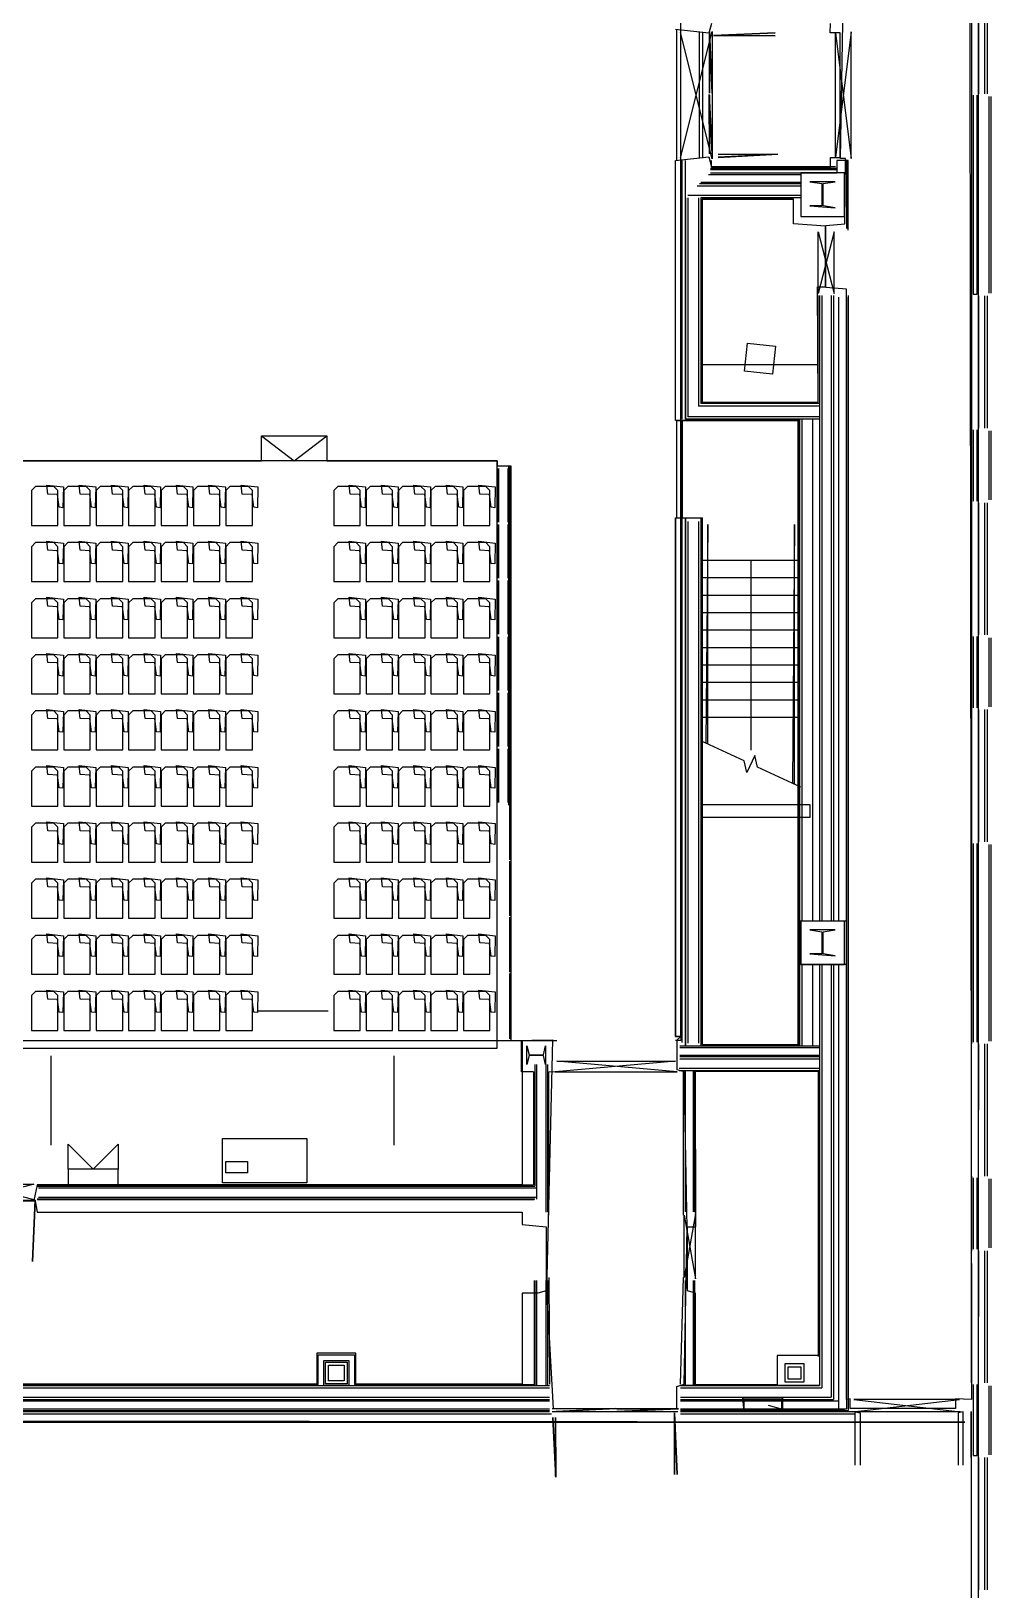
# Model space of a CAD drawing. Header units: millimetres. Extents: x -167342 to 210257, y -148500 to 0.
# Drawn here: x 152061 to 167457, y -101879 to -76875 of the extents above; entities that cross this region are included whole.
import ezdxf

# ---------------------------------------------------------------- set-up
doc = ezdxf.new("R2010")
doc.units = ezdxf.units.MM
doc.layers.add('CONTROL_SIMPLIFIED', color=7, linetype='Continuous')

msp = doc.modelspace()

# ---------------------------------------------------------------- linework, layer by layer
at = {"layer": 'CONTROL_SIMPLIFIED'}
for p, q in [((167256, -55150), (167256, -103836)), ((162486, -93005, 0), (162486, -67995, 0)), ((167358, -75757, 0), (167357, -77879, 0)), ((162412, -76850, 0), (162412, -78950, 0)), ((162785, -78910, 0), (162785, -76890, 0)), ((162837, -78910, 0), (162837, -76890, 0)), ((167256, -77924, 0), (167256, -81076, 0)), ((167427, -77924, 0), (167427, -81076, 0)), ((167457, -77924, 0), (167457, -81076, 0)), ((162396, -83120, 0), (162396, -78950, 0)), ((162507, -83100, 0), (162507, -78950, 0)), ((162557, -83100, 0), (162557, -78950, 0)), ((165140, -78951, 0), (165140, -80038, 0)), ((164407, -79177, 0), (162930, -79177, 0)), ((164407, -79177, 0), (162930, -79177, 0)), ((162957, -79070, 0), (164988, -79070, 0)), ((162957, -79095, 0), (164988, -79095, 0)), ((162957, -79145, 0), (164988, -79145, 0)), ((162957, -79150, 0), (164407, -79150, 0)), ((162957, -79150, 0), (164407, -79150, 0)), ((164407, -79512, 0), (162595, -79512, 0)), ((164407, -79512, 0), (162595, -79512, 0)), ((164407, -79362, 0), (162745, -79362, 0)), ((164407, -79362, 0), (162745, -79362, 0)), ((164407, -79324, 0), (162783, -79324, 0)), ((164407, -79324, 0), (162783, -79324, 0)), ((164407, -79302, 0), (162805, -79302, 0)), ((164407, -79302, 0), (162805, -79302, 0)), ((162557, -79550, 0), (162557, -83100, 0)), ((162557, -79550, 0), (162557, -83100, 0)), ((162597, -79550, 0), (162597, -83060, 0)), ((162597, -79550, 0), (162597, -83060, 0)), ((162767, -79550, 0), (162767, -82890, 0)), ((162767, -79550, 0), (162767, -82890, 0)), ((162807, -79550, 0), (162807, -82850, 0)), ((164407, -79550, 0), (162807, -79550, 0)), ((162807, -79550, 0), (162807, -82850, 0)), ((164407, -79550, 0), (162807, -79550, 0)), ((162827, -79570, 0), (164292, -79570, 0)), ((164707, -81115, 0), (164707, -91150, 0)), ((164707, -81115, 0), (164707, -91150, 0)), ((164707, -81115, 0), (164707, -91150, 0)), ((164707, -81115, 0), (164707, -91150, 0)), ((164745, -81115, 0), (164745, -91150, 0)), ((164745, -81115, 0), (164745, -91150, 0)), ((164895, -81115, 0), (164895, -91150, 0)), ((164895, -81115, 0), (164895, -91150, 0)), ((164933, -81115, 0), (164933, -91150, 0)), ((164933, -81133, 0), (164933, -91150, 0)), ((165015, -81142, 0), (165015, -91150, 0)), ((165015, -81142, 0), (165015, -91150, 0)), ((165140, -81142, 0), (165140, -98973, 0)), ((165167, -81115, 0), (165167, -99000, 0)), ((167358, -81121, 0), (167357, -83243, 0)), ((164707, -82890, 0), (162767, -82890, 0)), ((164707, -82890, 0), (162767, -82890, 0)), ((164707, -82850, 0), (162807, -82850, 0)), ((164707, -82850, 0), (162807, -82850, 0)), ((164707, -82850, 0), (162807, -82850, 0)), ((164707, -82850, 0), (162807, -82850, 0)), ((162412, -83120, 0), (162412, -84680, 0)), ((162412, -83121, 0), (164366, -83121, 0)), ((164707, -83100, 0), (162557, -83100, 0)), ((164707, -83100, 0), (162557, -83100, 0)), ((164707, -83100, 0), (162557, -83100, 0)), ((164707, -83100, 0), (162557, -83100, 0)), ((164707, -83060, 0), (162597, -83060, 0)), ((164707, -83060, 0), (162597, -83060, 0)), ((164366, -93129, 0), (164366, -83121, 0)), ((164387, -83100, 0), (164387, -93150, 0)), ((164426, -83100, 0), (164426, -91150, 0)), ((164426, -83100, 0), (164426, -91150, 0)), ((164596, -83100, 0), (164596, -91150, 0)), ((164596, -83100, 0), (164596, -91150, 0)), ((167256, -83288, 0), (167256, -84394, 0)), ((167427, -83288, 0), (167427, -84394, 0)), ((167457, -83288, 0), (167457, -84394, 0)), ((159537, -83890, 0), (159537, -84750, 0)), ((159561, -84750, 0), (159561, -83890, 0)), ((159561, -83890, 0), (159561, -84750, 0)), ((159711, -84750, 0), (159711, -83890, 0)), ((159725, -84794, 0), (159725, -83846, 0)), ((159733, -83846, 0), (159733, -84794, 0)), ((159757, -83846, 0), (159757, -84794, 0)), ((167358, -84439, 0), (167357, -86561, 0)), ((159725, -85694, 0), (159725, -84746, 0)), ((159733, -84746, 0), (159733, -85694, 0)), ((159757, -84746, 0), (159757, -85694, 0)), ((162507, -93100, 0), (162507, -84700, 0)), ((162557, -84700, 0), (162557, -93150, 0)), ((162557, -84700, 0), (162557, -93150)), ((162557, -84700, 0), (162557, -93150, 0)), ((162557, -84700, 0), (162557, -93150)), ((162557, -93150, 0), (162557, -84700, 0)), ((162597, -84740, 0), (162597, -93110)), ((162597, -84740, 0), (162597, -93110)), ((162767, -84740, 0), (162767, -93110)), ((162767, -84740, 0), (162767, -93110)), ((162807, -84700, 0), (162807, -93150, 0)), ((162807, -84700, 0), (162807, -93150)), ((162807, -84700, 0), (162807, -93150, 0)), ((162807, -84700, 0), (162807, -93150)), ((162828, -93129, 0), (162828, -84679, 0)), ((159537, -84790, 0), (159537, -85650, 0)), ((159561, -85650, 0), (159561, -84790, 0)), ((159561, -84790, 0), (159561, -85650, 0)), ((159711, -85650, 0), (159711, -84790, 0)), ((162827, -85360, 0), (164366, -85360, 0)), ((162827, -85360, 0), (164366, -85360, 0)), ((159537, -85690, 0), (159537, -86550, 0)), ((159561, -86550, 0), (159561, -85690, 0)), ((159561, -85690, 0), (159561, -86550, 0)), ((159711, -86550, 0), (159711, -85690, 0)), ((159725, -86594, 0), (159725, -85646, 0)), ((159733, -85646, 0), (159733, -86594, 0)), ((159757, -85646, 0), (159757, -86594, 0)), ((162827, -85640, 0), (164366, -85640, 0)), ((162827, -85640, 0), (164366, -85640, 0)), ((162827, -85920, 0), (164366, -85920, 0)), ((162827, -85920, 0), (164366, -85920, 0)), ((162827, -86200, 0), (164366, -86200, 0)), ((162827, -86200, 0), (164366, -86200, 0)), ((162827, -86480, 0), (164366, -86480, 0)), ((162827, -86480, 0), (164366, -86480, 0)), ((159537, -86590, 0), (159537, -87450, 0)), ((159561, -87450, 0), (159561, -86590, 0)), ((159561, -86590, 0), (159561, -87450, 0)), ((159711, -87450, 0), (159711, -86590, 0)), ((159725, -87494, 0), (159725, -86546, 0)), ((159733, -86546, 0), (159733, -87494, 0)), ((159757, -86546, 0), (159757, -87494, 0)), ((162827, -86760, 0), (164366, -86760, 0)), ((162827, -86760, 0), (164366, -86760, 0)), ((167256, -86606, 0), (167256, -87712, 0)), ((167427, -86606, 0), (167427, -87712, 0)), ((167457, -86606, 0), (167457, -87712, 0)), ((162827, -87040, 0), (164366, -87040, 0)), ((162827, -87040, 0), (164366, -87040, 0)), ((159537, -87490, 0), (159537, -88350, 0)), ((159561, -88350, 0), (159561, -87490, 0)), ((159561, -87490, 0), (159561, -88350, 0)), ((159711, -88350, 0), (159711, -87490, 0)), ((159725, -88394, 0), (159725, -87446, 0)), ((159733, -87446, 0), (159733, -88394, 0)), ((159757, -87446, 0), (159757, -88394, 0)), ((162827, -87320, 0), (164366, -87320, 0)), ((162827, -87320, 0), (164366, -87320, 0)), ((162827, -87600, 0), (164366, -87600, 0)), ((162827, -87600, 0), (164366, -87600, 0)), ((167148, -87757, 0), (167148, -89879, 0)), ((167358, -87757, 0), (167357, -89879, 0)), ((162827, -87880, 0), (164366, -87880, 0)), ((162827, -87880, 0), (164366, -87880, 0)), ((159537, -88390, 0), (159537, -89250, 0)), ((159561, -89250, 0), (159561, -88390, 0)), ((159561, -88390, 0), (159561, -89250, 0)), ((159711, -89250, 0), (159711, -88390, 0)), ((159725, -89294, 0), (159725, -88346, 0)), ((159733, -88346, 0), (159733, -89294, 0)), ((159757, -88346, 0), (159757, -89294, 0)), ((159733, -89290, 0), (159733, -90168, 0)), ((167256, -89924, 0), (167256, -93076, 0)), ((167427, -89924, 0), (167427, -93076, 0)), ((167457, -89924, 0), (167457, -93076, 0)), ((159733, -90190, 0), (159733, -91068, 0)), ((159733, -91090, 0), (159733, -91968, 0)), ((165140, -91150, 0), (164387, -91150, 0)), ((159733, -91990, 0), (159733, -93038, 0)), ((165140, -91850, 0), (164387, -91850, 0)), ((164426, -91850, 0), (164426, -93150, 0)), ((164426, -91850, 0), (164426, -93150, 0)), ((164596, -91850, 0), (164596, -93150, 0)), ((164596, -91850, 0), (164596, -93150, 0)), ((164707, -91850, 0), (164707, -98600, 0)), ((164707, -91850, 0), (164707, -98600, 0)), ((164707, -91850, 0), (164707, -98600, 0)), ((164707, -91850, 0), (164707, -98600, 0)), ((164707, -91850, 0), (164707, -98600, 0)), ((164707, -91850, 0), (164707, -98600, 0)), ((164745, -91850, 0), (164745, -98638, 0)), ((164745, -91850, 0), (164745, -98638, 0)), ((164895, -91850, 0), (164895, -98788, 0)), ((164895, -91850, 0), (164895, -98788, 0)), ((164933, -91850, 0), (164933, -98826, 0)), ((164933, -91850, 0), (164933, -98826, 0)), ((165015, -91850, 0), (165015, -98848, 0)), ((165015, -91850, 0), (165015, -98973, 0)), ((165167, -91850, 0), (165167, -99000, 0)), ((165167, -91850, 0), (165167, -99000, 0)), ((165167, -91850, 0), (165167, -99000, 0)), ((155697, -92591, 0), (156827, -92591, 0)), ((146188, -93065, 0), (159926, -93065, 0)), ((146307, -93065, 0), (159807, -93065, 0)), ((162467, -93150, 0), (164707, -93150, 0)), ((162467, -93150, 0), (164707, -93150, 0)), ((162467, -93177, 0), (164707, -93177, 0)), ((162467, -93177, 0), (164707, -93177, 0)), ((162828, -93129, 0), (164366, -93129, 0)), ((167147, -95243, 0), (167147, -93121, 0)), ((167357, -93121, 0), (167356, -95243, 0)), ((160141, -93450, 0), (160141, -95401, 0)), ((160168, -93450, 0), (160168, -95612, 0)), ((160168, -93450, 0), (160168, -95612, 0)), ((160318, -93450, 0), (160318, -95818, 0)), ((160318, -93450, 0), (160318, -95818, 0)), ((160345, -93450, 0), (160345, -95818, 0)), ((162456, -93512, 0), (164707, -93512, 0)), ((162467, -93302, 0), (164707, -93302, 0)), ((162467, -93302, 0), (164707, -93302, 0)), ((162467, -93324, 0), (164707, -93324, 0)), ((162467, -93362, 0), (164707, -93362, 0)), ((162709, -93362, 0), (164707, -93362, 0)), ((160120, -93571, 0), (160120, -95380, 0)), ((162456, -93550, 0), (164707, -93550, 0)), ((162560, -95813, 0), (162560, -93550, 0)), ((162685, -95813, 0), (162685, -93550, 0)), ((162710, -95818, 0), (162710, -93562, 0)), ((164695, -93562, 0), (162710, -93562, 0)), ((164695, -98135, 0), (164695, -93562, 0)), ((152157, -95380, 0), (160120, -95380, 0)), ((152157, -95401, 0), (160141, -95401, 0)), ((152178, -95428, 0), (160169, -95428, 0)), ((152178, -95428, 0), (160169, -95428, 0)), ((167256, -95288, 0), (167256, -96394, 0)), ((167427, -95288, 0), (167427, -96394, 0)), ((167457, -95288, 0), (167457, -96394, 0)), ((152157, -95605, 0), (160141, -95605, 0)), ((152157, -95618, 0), (160130, -95618, 0)), ((152178, -95578, 0), (160169, -95578, 0)), ((167147, -98561, 0), (167147, -96439, 0)), ((167357, -96439, 0), (167356, -98561, 0)), ((160129, -96918, 0), (160129, -98587, 0)), ((160141, -96918, 0), (160141, -98600, 0)), ((160168, -96918, 0), (160168, -98600, 0)), ((160168, -96918, 0), (160168, -98600, 0)), ((160318, -96918, 0), (160318, -98600, 0)), ((160318, -96918, 0), (160318, -98600, 0)), ((160345, -96918, 0), (160345, -98600, 0)), ((162560, -98600, 0), (162560, -96918, 0)), ((162685, -98600, 0), (162685, -96918, 0)), ((162710, -98587, 0), (162710, -96918, 0)), ((145737, -98600, 0), (160377, -98600, 0)), ((145737, -98638, 0), (160377, -98638, 0)), ((145737, -98638, 0), (160377, -98638, 0)), ((149447, -98587, 0), (156667, -98587, 0)), ((157247, -98587, 0), (160129, -98587, 0)), ((164707, -98600, 0), (162477, -98600, 0)), ((162477, -98600, 0), (164707, -98600, 0)), ((164707, -98600, 0), (162477, -98600, 0)), ((162477, -98600, 0), (164707, -98600, 0)), ((162477, -98638, 0), (164745, -98638, 0)), ((162710, -98587, 0), (164042, -98587, 0)), ((167256, -98606, 0), (167256, -99712, 0)), ((167427, -98606, 0), (167427, -99712, 0)), ((167457, -98606, 0), (167457, -99712, 0)), ((145737, -98788, 0), (160377, -98788, 0)), ((145737, -98788, 0), (160377, -98788, 0)), ((145737, -98826, 0), (160377, -98826, 0)), ((145737, -98826, 0), (160377, -98826, 0)), ((145737, -98848, 0), (160377, -98848, 0)), ((145737, -98848, 0), (160377, -98848, 0)), ((145737, -98973, 0), (160377, -98973, 0)), ((145737, -98973, 0), (160377, -98973, 0)), ((145737, -99000, 0), (160377, -99000, 0)), ((145737, -99000, 0), (160377, -99000, 0)), ((160417, -98968, 0), (162437, -98968, 0)), ((162477, -98788, 0), (164895, -98788, 0)), ((162477, -98788, 0), (164895, -98788, 0)), ((162477, -98826, 0), (164933, -98826, 0)), ((162477, -98826, 0), (164933, -98826, 0)), ((162477, -98848, 0), (164955, -98848, 0)), ((162477, -98848, 0), (165015, -98848, 0)), ((162477, -98973, 0), (165080, -98973, 0)), ((162477, -98973, 0), (165140, -98973, 0)), ((165107, -99000, 0), (162477, -99000, 0)), ((162477, -99000, 0), (165107, -99000, 0)), ((165107, -99000, 0), (162477, -99000, 0)), ((162477, -99000, 0), (165167, -99000, 0)), ((160407, -99061, 0), (145737, -99061, 0)), ((160417, -99020, 0), (162437, -99020, 0)), ((165277, -99061, 0), (162477, -99061, 0)), ((167142, -99757, 0), (167142, -99021, 0)), ((167147, -103776), (167147, -99020)), ((167358, -99757), (167357, -101879))]:
    msp.add_line(p, q, dxfattribs=at)
for points in [[(167097, -59483), (167147, -98825), (166890, -98815), (166890, -98968), (165202, -98968), (165202, -98815), (165140, -98825), (165140, -81015), (164812, -80985), (164812, -79995), (165117, -79965), (165127, -78915), (165047, -78915), (165117, -74875), (164812, -74845), (164812, -73855), (165117, -73825), (165117, -72100), (164812, -72070), (164812, -71080), (165117, -71050), (165120, -59580), (165157, -59483)], [(167042, -99188), (140756, -99161), (140729, -63855), (140729, -99188)], [(164407, -79150), (164407, -79850), (165107, -79850), (165107, -79150)], [(165107, -79150), (164407, -79150), (164407, -79850), (165107, -79850)], [(165107, -79150), (164407, -79150), (164407, -79850), (165107, -79850)], [(164407, -79150), (164407, -79850), (165107, -79850), (165107, -79150)], [(164555, -79679), (164960, -79707), (164766, -79679), (164766, -79321), (164960, -79293), (164555, -79293), (164748, -79321), (164748, -79679)], [(164555, -79679), (164960, -79707), (164766, -79679), (164766, -79321), (164960, -79293), (164555, -79293), (164748, -79321), (164748, -79679)], [(164807, -80005), (164292, -79965), (164292, -79570), (162827, -79570), (162827, -82830), (164687, -82830), (164677, -80975), (164807, -80975)], [(163953, -82379), (163503, -82329), (163553, -81879), (164003, -81929)], [(162828, -82229), (162828, -82829), (164686, -82829), (164686, -82229)], [(164377, -93130), (164377, -83120), (162507, -83120), (162507, -84680), (162827, -84680), (162827, -93130)], [(146577, -83765), (146577, -93190), (159537, -93190), (159537, -83765)], [(152490, -84805), (152490, -84245), (152425, -84180), (152130, -84180), (152065, -84245), (152065, -84805)], [(153010, -84805), (153010, -84245), (152945, -84180), (152650, -84180), (152585, -84245), (152585, -84805)], [(153530, -84805), (153530, -84245), (153465, -84180), (153170, -84180), (153105, -84245), (153105, -84805)], [(154050, -84805), (154050, -84245), (153985, -84180), (153690, -84180), (153625, -84245), (153625, -84805)], [(154570, -84805), (154570, -84245), (154505, -84180), (154210, -84180), (154145, -84245), (154145, -84805)], [(155090, -84805), (155090, -84245), (155025, -84180), (154730, -84180), (154665, -84245), (154665, -84805)], [(155610, -84805), (155610, -84245), (155545, -84180), (155250, -84180), (155185, -84245), (155185, -84805)], [(157340, -84805), (157340, -84245), (157275, -84180), (156980, -84180), (156915, -84245), (156915, -84805)], [(157860, -84805), (157860, -84245), (157795, -84180), (157500, -84180), (157435, -84245), (157435, -84805)], [(158380, -84805), (158380, -84245), (158315, -84180), (158020, -84180), (157955, -84245), (157955, -84805)], [(158900, -84805), (158900, -84245), (158835, -84180), (158540, -84180), (158475, -84245), (158475, -84805)], [(159420, -84805), (159420, -84245), (159355, -84180), (159060, -84180), (158995, -84245), (158995, -84805)], [(152490, -85705), (152490, -85145), (152425, -85080), (152130, -85080), (152065, -85145), (152065, -85705)], [(153010, -85705), (153010, -85145), (152945, -85080), (152650, -85080), (152585, -85145), (152585, -85705)], [(153530, -85705), (153530, -85145), (153465, -85080), (153170, -85080), (153105, -85145), (153105, -85705)], [(154050, -85705), (154050, -85145), (153985, -85080), (153690, -85080), (153625, -85145), (153625, -85705)], [(154570, -85705), (154570, -85145), (154505, -85080), (154210, -85080), (154145, -85145), (154145, -85705)], [(155090, -85705), (155090, -85145), (155025, -85080), (154730, -85080), (154665, -85145), (154665, -85705)], [(155610, -85705), (155610, -85145), (155545, -85080), (155250, -85080), (155185, -85145), (155185, -85705)], [(157340, -85705), (157340, -85145), (157275, -85080), (156980, -85080), (156915, -85145), (156915, -85705)], [(157860, -85705), (157860, -85145), (157795, -85080), (157500, -85080), (157435, -85145), (157435, -85705)], [(158380, -85705), (158380, -85145), (158315, -85080), (158020, -85080), (157955, -85145), (157955, -85705)], [(158900, -85705), (158900, -85145), (158835, -85080), (158540, -85080), (158475, -85145), (158475, -85705)], [(159420, -85705), (159420, -85145), (159355, -85080), (159060, -85080), (158995, -85145), (158995, -85705)], [(152490, -86605), (152490, -86045), (152425, -85980), (152130, -85980), (152065, -86045), (152065, -86605)], [(153010, -86605), (153010, -86045), (152945, -85980), (152650, -85980), (152585, -86045), (152585, -86605)], [(153530, -86605), (153530, -86045), (153465, -85980), (153170, -85980), (153105, -86045), (153105, -86605)], [(154050, -86605), (154050, -86045), (153985, -85980), (153690, -85980), (153625, -86045), (153625, -86605)], [(154570, -86605), (154570, -86045), (154505, -85980), (154210, -85980), (154145, -86045), (154145, -86605)], [(155090, -86605), (155090, -86045), (155025, -85980), (154730, -85980), (154665, -86045), (154665, -86605)], [(155610, -86605), (155610, -86045), (155545, -85980), (155250, -85980), (155185, -86045), (155185, -86605)], [(157340, -86605), (157340, -86045), (157275, -85980), (156980, -85980), (156915, -86045), (156915, -86605)], [(157860, -86605), (157860, -86045), (157795, -85980), (157500, -85980), (157435, -86045), (157435, -86605)], [(158380, -86605), (158380, -86045), (158315, -85980), (158020, -85980), (157955, -86045), (157955, -86605)], [(158900, -86605), (158900, -86045), (158835, -85980), (158540, -85980), (158475, -86045), (158475, -86605)], [(159420, -86605), (159420, -86045), (159355, -85980), (159060, -85980), (158995, -86045), (158995, -86605)], [(152490, -87505), (152490, -86945), (152425, -86880), (152130, -86880), (152065, -86945), (152065, -87505)], [(153010, -87505), (153010, -86945), (152945, -86880), (152650, -86880), (152585, -86945), (152585, -87505)], [(153530, -87505), (153530, -86945), (153465, -86880), (153170, -86880), (153105, -86945), (153105, -87505)], [(154050, -87505), (154050, -86945), (153985, -86880), (153690, -86880), (153625, -86945), (153625, -87505)], [(154570, -87505), (154570, -86945), (154505, -86880), (154210, -86880), (154145, -86945), (154145, -87505)], [(155090, -87505), (155090, -86945), (155025, -86880), (154730, -86880), (154665, -86945), (154665, -87505)], [(155610, -87505), (155610, -86945), (155545, -86880), (155250, -86880), (155185, -86945), (155185, -87505)], [(157340, -87505), (157340, -86945), (157275, -86880), (156980, -86880), (156915, -86945), (156915, -87505)], [(157860, -87505), (157860, -86945), (157795, -86880), (157500, -86880), (157435, -86945), (157435, -87505)], [(158380, -87505), (158380, -86945), (158315, -86880), (158020, -86880), (157955, -86945), (157955, -87505)], [(158900, -87505), (158900, -86945), (158835, -86880), (158540, -86880), (158475, -86945), (158475, -87505)], [(159420, -87505), (159420, -86945), (159355, -86880), (159060, -86880), (158995, -86945), (158995, -87505)], [(152490, -88405), (152490, -87845), (152425, -87780), (152130, -87780), (152065, -87845), (152065, -88405)], [(153010, -88405), (153010, -87845), (152945, -87780), (152650, -87780), (152585, -87845), (152585, -88405)], [(153530, -88405), (153530, -87845), (153465, -87780), (153170, -87780), (153105, -87845), (153105, -88405)], [(154050, -88405), (154050, -87845), (153985, -87780), (153690, -87780), (153625, -87845), (153625, -88405)], [(154570, -88405), (154570, -87845), (154505, -87780), (154210, -87780), (154145, -87845), (154145, -88405)], [(155090, -88405), (155090, -87845), (155025, -87780), (154730, -87780), (154665, -87845), (154665, -88405)], [(155610, -88405), (155610, -87845), (155545, -87780), (155250, -87780), (155185, -87845), (155185, -88405)], [(157340, -88405), (157340, -87845), (157275, -87780), (156980, -87780), (156915, -87845), (156915, -88405)], [(157860, -88405), (157860, -87845), (157795, -87780), (157500, -87780), (157435, -87845), (157435, -88405)], [(158380, -88405), (158380, -87845), (158315, -87780), (158020, -87780), (157955, -87845), (157955, -88405)], [(158900, -88405), (158900, -87845), (158835, -87780), (158540, -87780), (158475, -87845), (158475, -88405)], [(159420, -88405), (159420, -87845), (159355, -87780), (159060, -87780), (158995, -87845), (158995, -88405)], [(152490, -89305), (152490, -88745), (152425, -88680), (152130, -88680), (152065, -88745), (152065, -89305)], [(153010, -89305), (153010, -88745), (152945, -88680), (152650, -88680), (152585, -88745), (152585, -89305)], [(153530, -89305), (153530, -88745), (153465, -88680), (153170, -88680), (153105, -88745), (153105, -89305)], [(154050, -89305), (154050, -88745), (153985, -88680), (153690, -88680), (153625, -88745), (153625, -89305)], [(154570, -89305), (154570, -88745), (154505, -88680), (154210, -88680), (154145, -88745), (154145, -89305)], [(155090, -89305), (155090, -88745), (155025, -88680), (154730, -88680), (154665, -88745), (154665, -89305)], [(155610, -89305), (155610, -88745), (155545, -88680), (155250, -88680), (155185, -88745), (155185, -89305)], [(157340, -89305), (157340, -88745), (157275, -88680), (156980, -88680), (156915, -88745), (156915, -89305)], [(157860, -89305), (157860, -88745), (157795, -88680), (157500, -88680), (157435, -88745), (157435, -89305)], [(158380, -89305), (158380, -88745), (158315, -88680), (158020, -88680), (157955, -88745), (157955, -89305)], [(158900, -89305), (158900, -88745), (158835, -88680), (158540, -88680), (158475, -88745), (158475, -89305)], [(159420, -89305), (159420, -88745), (159355, -88680), (159060, -88680), (158995, -88745), (158995, -89305)], [(164557, -89485), (164557, -89285), (162807, -89285), (162807, -89485)], [(152490, -90205), (152490, -89645), (152425, -89580), (152130, -89580), (152065, -89645), (152065, -90205)], [(153010, -90205), (153010, -89645), (152945, -89580), (152650, -89580), (152585, -89645), (152585, -90205)], [(153530, -90205), (153530, -89645), (153465, -89580), (153170, -89580), (153105, -89645), (153105, -90205)], [(154050, -90205), (154050, -89645), (153985, -89580), (153690, -89580), (153625, -89645), (153625, -90205)], [(154570, -90205), (154570, -89645), (154505, -89580), (154210, -89580), (154145, -89645), (154145, -90205)], [(155090, -90205), (155090, -89645), (155025, -89580), (154730, -89580), (154665, -89645), (154665, -90205)], [(155610, -90205), (155610, -89645), (155545, -89580), (155250, -89580), (155185, -89645), (155185, -90205)], [(157340, -90205), (157340, -89645), (157275, -89580), (156980, -89580), (156915, -89645), (156915, -90205)], [(157860, -90205), (157860, -89645), (157795, -89580), (157500, -89580), (157435, -89645), (157435, -90205)], [(158380, -90205), (158380, -89645), (158315, -89580), (158020, -89580), (157955, -89645), (157955, -90205)], [(158900, -90205), (158900, -89645), (158835, -89580), (158540, -89580), (158475, -89645), (158475, -90205)], [(159420, -90205), (159420, -89645), (159355, -89580), (159060, -89580), (158995, -89645), (158995, -90205)], [(152490, -91105), (152490, -90545), (152425, -90480), (152130, -90480), (152065, -90545), (152065, -91105)], [(153010, -91105), (153010, -90545), (152945, -90480), (152650, -90480), (152585, -90545), (152585, -91105)], [(153530, -91105), (153530, -90545), (153465, -90480), (153170, -90480), (153105, -90545), (153105, -91105)], [(154050, -91105), (154050, -90545), (153985, -90480), (153690, -90480), (153625, -90545), (153625, -91105)], [(154570, -91105), (154570, -90545), (154505, -90480), (154210, -90480), (154145, -90545), (154145, -91105)], [(155090, -91105), (155090, -90545), (155025, -90480), (154730, -90480), (154665, -90545), (154665, -91105)], [(155610, -91105), (155610, -90545), (155545, -90480), (155250, -90480), (155185, -90545), (155185, -91105)], [(157340, -91105), (157340, -90545), (157275, -90480), (156980, -90480), (156915, -90545), (156915, -91105)], [(157860, -91105), (157860, -90545), (157795, -90480), (157500, -90480), (157435, -90545), (157435, -91105)], [(158380, -91105), (158380, -90545), (158315, -90480), (158020, -90480), (157955, -90545), (157955, -91105)], [(158900, -91105), (158900, -90545), (158835, -90480), (158540, -90480), (158475, -90545), (158475, -91105)], [(159420, -91105), (159420, -90545), (159355, -90480), (159060, -90480), (158995, -90545), (158995, -91105)], [(164407, -91150), (164407, -91850), (165107, -91850), (165107, -91150)], [(165107, -91150), (164407, -91150), (164407, -91850), (165107, -91850)], [(165107, -91150), (164407, -91150), (164407, -91850), (165107, -91850)], [(164407, -91150), (164407, -91850), (165107, -91850), (165107, -91150)], [(152490, -92005), (152490, -91445), (152425, -91380), (152130, -91380), (152065, -91445), (152065, -92005)], [(153010, -92005), (153010, -91445), (152945, -91380), (152650, -91380), (152585, -91445), (152585, -92005)], [(153530, -92005), (153530, -91445), (153465, -91380), (153170, -91380), (153105, -91445), (153105, -92005)], [(154050, -92005), (154050, -91445), (153985, -91380), (153690, -91380), (153625, -91445), (153625, -92005)], [(154570, -92005), (154570, -91445), (154505, -91380), (154210, -91380), (154145, -91445), (154145, -92005)], [(155090, -92005), (155090, -91445), (155025, -91380), (154730, -91380), (154665, -91445), (154665, -92005)], [(155610, -92005), (155610, -91445), (155545, -91380), (155250, -91380), (155185, -91445), (155185, -92005)], [(157340, -92005), (157340, -91445), (157275, -91380), (156980, -91380), (156915, -91445), (156915, -92005)], [(157860, -92005), (157860, -91445), (157795, -91380), (157500, -91380), (157435, -91445), (157435, -92005)], [(158380, -92005), (158380, -91445), (158315, -91380), (158020, -91380), (157955, -91445), (157955, -92005)], [(158900, -92005), (158900, -91445), (158835, -91380), (158540, -91380), (158475, -91445), (158475, -92005)], [(159420, -92005), (159420, -91445), (159355, -91380), (159060, -91380), (158995, -91445), (158995, -92005)], [(164555, -91679), (164960, -91707), (164766, -91679), (164766, -91321), (164960, -91293), (164555, -91293), (164748, -91321), (164748, -91679)], [(164555, -91679), (164960, -91707), (164766, -91679), (164766, -91321), (164960, -91293), (164555, -91293), (164748, -91321), (164748, -91679)], [(152490, -92905), (152490, -92345), (152425, -92280), (152130, -92280), (152065, -92345), (152065, -92905)], [(153010, -92905), (153010, -92345), (152945, -92280), (152650, -92280), (152585, -92345), (152585, -92905)], [(153530, -92905), (153530, -92345), (153465, -92280), (153170, -92280), (153105, -92345), (153105, -92905)], [(154050, -92905), (154050, -92345), (153985, -92280), (153690, -92280), (153625, -92345), (153625, -92905)], [(154570, -92905), (154570, -92345), (154505, -92280), (154210, -92280), (154145, -92345), (154145, -92905)], [(155090, -92905), (155090, -92345), (155025, -92280), (154730, -92280), (154665, -92345), (154665, -92905)], [(155610, -92905), (155610, -92345), (155545, -92280), (155250, -92280), (155185, -92345), (155185, -92905)], [(157340, -92905), (157340, -92345), (157275, -92280), (156980, -92280), (156915, -92345), (156915, -92905)], [(157860, -92905), (157860, -92345), (157795, -92280), (157500, -92280), (157435, -92345), (157435, -92905)], [(158380, -92905), (158380, -92345), (158315, -92280), (158020, -92280), (157955, -92345), (157955, -92905)], [(158900, -92905), (158900, -92345), (158835, -92280), (158540, -92280), (158475, -92345), (158475, -92905)], [(159420, -92905), (159420, -92345), (159355, -92280), (159060, -92280), (158995, -92345), (158995, -92905)], [(146177, -93065), (146577, -93065), (146577, -93190), (159537, -93190), (159537, -93065), (159937, -93065), (159937, -95380), (152157, -95380), (152101, -95635), (151163, -95635), (151107, -95380), (146177, -95380)], [(162717, -97120), (162592, -97085), (162592, -96055), (162727, -96055), (162717, -93560), (164697, -93560), (164697, -98120), (164027, -98120), (164027, -98590), (162717, -98590)], [(155132, -95350), (155132, -94640), (156482, -94640), (156482, -95350)], [(155182, -95192), (155182, -95006), (155532, -95006), (155532, -95192)], [(152657, -95130), (152657, -95380), (153457, -95380), (153457, -95130)], [(157157, -98200), (157157, -98600), (156757, -98600), (156757, -98200)], [(157157, -98200), (157157, -98600), (156757, -98600), (156757, -98200)], [(156782, -98225), (157132, -98225), (157132, -98575), (156782, -98575)], [(156782, -98225), (157132, -98225), (157132, -98575), (156782, -98575)], [(164157, -98250), (164457, -98250), (164457, -98550), (164157, -98550)], [(164157, -98250), (164457, -98250), (164457, -98550), (164157, -98550)], [(156832, -98275), (157082, -98275), (157082, -98525), (156832, -98525)], [(156832, -98275), (157082, -98275), (157082, -98525), (156832, -98525)], [(164207, -98300), (164407, -98300), (164407, -98500), (164207, -98500)], [(164207, -98300), (164407, -98300), (164407, -98500), (164207, -98500)], [(163498, -99018), (163498, -98838), (164098, -98838), (164098, -99018)]]:
    msp.add_lwpolyline(points, close=True, dxfattribs=at)
for points in [[(167147, -59478), (167147, -87757)], [(167258, -75757), (167257, -77879)], [(167398, -75757), (167397, -77879)], [(150357, -83765), (155757, -83765), (155757, -83365), (156807, -83365), (156807, -83765), (159537, -83765), (159537, -83846), (159757, -83846), (159757, -93065), (160427, -93055), (160327, -97070), (160434, -98968), (162420, -98968), (162420, -98615), (162537, -98580), (162587, -96070), (162537, -93570), (162427, -93535), (162427, -93055), (162486, -93000), (162396, -93000), (162396, -84680), (162502, -84680), (162502, -83120), (162396, -83120), (162396, -78950), (162935, -78893), (162977, -79050), (164887, -79050), (164887, -78900), (165042, -78900), (165042, -76900), (164877, -76900), (164887, -76750)], [(162977, -76750), (162935, -76907), (162396, -76850)], [(162476, -76896), (162476, -78906), (162988, -76881), (162988, -78921), (162476, -76896)], [(162941, -77872), (162944, -76885), (162942, -77872)], [(162985, -77872), (162944, -76884), (162986, -77872)], [(163997, -76904), (163009, -76946), (163997, -76903)], [(163997, -76948), (163010, -76946), (163997, -76948)], [(164967, -78900), (164967, -76900), (165217, -78915), (165217, -76885), (164967, -78900)], [(162986, -78844), (162937, -77889), (162985, -78844)], [(162941, -78844), (162938, -77901)], [(162942, -77903), (162942, -78844)], [(167172, -77904), (167172, -81096), (167237, -81096), (167237, -77904)], [(164967, -79049), (162978, -79049), (162978, -78950)], [(163083, -78899), (164038, -78849), (163083, -78898)], [(163083, -78854), (164025, -78850)], [(164023, -78854), (163083, -78854)], [(165167, -80065), (165167, -78951), (164988, -78951), (164988, -79150)], [(162828, -79570), (162828, -82829), (164686, -82829), (164686, -81115)], [(164686, -81085), (164686, -80095), (164943, -81085), (164943, -80095), (164686, -81085)], [(167258, -81121), (167257, -83243)], [(167398, -81121), (167397, -83243)], [(155757, -83365), (156282, -83765), (156807, -83365)], [(167172, -83268), (167172, -84414)], [(167237, -84414), (167237, -83268)], [(152484, -84309), (152328, -84301), (152312, -84157), (152577, -84187), (152570, -84520), (152511, -84513), (152484, -84309)], [(153004, -84309), (152848, -84301), (152832, -84157), (153097, -84187), (153090, -84520), (153031, -84513), (153004, -84309)], [(153524, -84309), (153368, -84301), (153352, -84157), (153617, -84187), (153610, -84520), (153551, -84513), (153524, -84309)], [(154044, -84309), (153888, -84301), (153872, -84157), (154137, -84187), (154130, -84520), (154071, -84513), (154044, -84309)], [(154564, -84309), (154408, -84301), (154392, -84157), (154657, -84187), (154650, -84520), (154591, -84513), (154564, -84309)], [(155084, -84309), (154928, -84301), (154912, -84157), (155177, -84187), (155170, -84520), (155111, -84513), (155084, -84309)], [(155604, -84309), (155448, -84301), (155432, -84157), (155697, -84187), (155690, -84520), (155631, -84513), (155604, -84309)], [(157334, -84309), (157178, -84301), (157162, -84157), (157427, -84187), (157420, -84520), (157361, -84513), (157334, -84309)], [(157854, -84309), (157698, -84301), (157682, -84157), (157947, -84187), (157940, -84520), (157881, -84513), (157854, -84309)], [(158374, -84309), (158218, -84301), (158202, -84157), (158467, -84187), (158460, -84520), (158401, -84513), (158374, -84309)], [(158894, -84309), (158738, -84301), (158722, -84157), (158987, -84187), (158980, -84520), (158921, -84513), (158894, -84309)], [(159414, -84309), (159258, -84301), (159242, -84157), (159507, -84187), (159500, -84520), (159441, -84513), (159414, -84309)], [(167258, -84439), (167257, -86561)], [(167398, -84439), (167397, -86561)], [(162396, -84680), (162396, -93000), (162486, -93000), (162486, -93065), (162396, -93065)], [(162919, -88309), (162919, -84790), (162884, -88293)], [(162919, -88309), (162919, -84790), (162884, -88293)], [(164309, -88962), (164309, -84790), (164274, -88946)], [(164309, -88962), (164309, -84790), (164274, -88946)], [(152484, -85209), (152328, -85201), (152312, -85057), (152577, -85087), (152570, -85420), (152511, -85413), (152484, -85209)], [(153004, -85209), (152848, -85201), (152832, -85057), (153097, -85087), (153090, -85420), (153031, -85413), (153004, -85209)], [(153524, -85209), (153368, -85201), (153352, -85057), (153617, -85087), (153610, -85420), (153551, -85413), (153524, -85209)], [(154044, -85209), (153888, -85201), (153872, -85057), (154137, -85087), (154130, -85420), (154071, -85413), (154044, -85209)], [(154564, -85209), (154408, -85201), (154392, -85057), (154657, -85087), (154650, -85420), (154591, -85413), (154564, -85209)], [(155084, -85209), (154928, -85201), (154912, -85057), (155177, -85087), (155170, -85420), (155111, -85413), (155084, -85209)], [(155604, -85209), (155448, -85201), (155432, -85057), (155697, -85087), (155690, -85420), (155631, -85413), (155604, -85209)], [(157334, -85209), (157178, -85201), (157162, -85057), (157427, -85087), (157420, -85420), (157361, -85413), (157334, -85209)], [(157854, -85209), (157698, -85201), (157682, -85057), (157947, -85087), (157940, -85420), (157881, -85413), (157854, -85209)], [(158374, -85209), (158218, -85201), (158202, -85057), (158467, -85087), (158460, -85420), (158401, -85413), (158374, -85209)], [(158894, -85209), (158738, -85201), (158722, -85057), (158987, -85087), (158980, -85420), (158921, -85413), (158894, -85209)], [(159414, -85209), (159258, -85201), (159242, -85057), (159507, -85087), (159500, -85420), (159441, -85413), (159414, -85209)], [(163607, -85360), (163607, -88411)], [(163607, -85360), (163607, -88411)], [(152484, -86109), (152328, -86101), (152312, -85957), (152577, -85987), (152570, -86320), (152511, -86313), (152484, -86109)], [(153004, -86109), (152848, -86101), (152832, -85957), (153097, -85987), (153090, -86320), (153031, -86313), (153004, -86109)], [(153524, -86109), (153368, -86101), (153352, -85957), (153617, -85987), (153610, -86320), (153551, -86313), (153524, -86109)], [(154044, -86109), (153888, -86101), (153872, -85957), (154137, -85987), (154130, -86320), (154071, -86313), (154044, -86109)], [(154564, -86109), (154408, -86101), (154392, -85957), (154657, -85987), (154650, -86320), (154591, -86313), (154564, -86109)], [(155084, -86109), (154928, -86101), (154912, -85957), (155177, -85987), (155170, -86320), (155111, -86313), (155084, -86109)], [(155604, -86109), (155448, -86101), (155432, -85957), (155697, -85987), (155690, -86320), (155631, -86313), (155604, -86109)], [(157334, -86109), (157178, -86101), (157162, -85957), (157427, -85987), (157420, -86320), (157361, -86313), (157334, -86109)], [(157854, -86109), (157698, -86101), (157682, -85957), (157947, -85987), (157940, -86320), (157881, -86313), (157854, -86109)], [(158374, -86109), (158218, -86101), (158202, -85957), (158467, -85987), (158460, -86320), (158401, -86313), (158374, -86109)], [(158894, -86109), (158738, -86101), (158722, -85957), (158987, -85987), (158980, -86320), (158921, -86313), (158894, -86109)], [(159414, -86109), (159258, -86101), (159242, -85957), (159507, -85987), (159500, -86320), (159441, -86313), (159414, -86109)], [(167172, -86586), (167172, -87732)], [(167237, -87732), (167237, -86586)], [(152484, -87009), (152328, -87001), (152312, -86857), (152577, -86887), (152570, -87220), (152511, -87213), (152484, -87009)], [(153004, -87009), (152848, -87001), (152832, -86857), (153097, -86887), (153090, -87220), (153031, -87213), (153004, -87009)], [(153524, -87009), (153368, -87001), (153352, -86857), (153617, -86887), (153610, -87220), (153551, -87213), (153524, -87009)], [(154044, -87009), (153888, -87001), (153872, -86857), (154137, -86887), (154130, -87220), (154071, -87213), (154044, -87009)], [(154564, -87009), (154408, -87001), (154392, -86857), (154657, -86887), (154650, -87220), (154591, -87213), (154564, -87009)], [(155084, -87009), (154928, -87001), (154912, -86857), (155177, -86887), (155170, -87220), (155111, -87213), (155084, -87009)], [(155604, -87009), (155448, -87001), (155432, -86857), (155697, -86887), (155690, -87220), (155631, -87213), (155604, -87009)], [(157334, -87009), (157178, -87001), (157162, -86857), (157427, -86887), (157420, -87220), (157361, -87213), (157334, -87009)], [(157854, -87009), (157698, -87001), (157682, -86857), (157947, -86887), (157940, -87220), (157881, -87213), (157854, -87009)], [(158374, -87009), (158218, -87001), (158202, -86857), (158467, -86887), (158460, -87220), (158401, -87213), (158374, -87009)], [(158894, -87009), (158738, -87001), (158722, -86857), (158987, -86887), (158980, -87220), (158921, -87213), (158894, -87009)], [(159414, -87009), (159258, -87001), (159242, -86857), (159507, -86887), (159500, -87220), (159441, -87213), (159414, -87009)], [(152484, -87909), (152328, -87901), (152312, -87757), (152577, -87787), (152570, -88120), (152511, -88113), (152484, -87909)], [(153004, -87909), (152848, -87901), (152832, -87757), (153097, -87787), (153090, -88120), (153031, -88113), (153004, -87909)], [(153524, -87909), (153368, -87901), (153352, -87757), (153617, -87787), (153610, -88120), (153551, -88113), (153524, -87909)], [(154044, -87909), (153888, -87901), (153872, -87757), (154137, -87787), (154130, -88120), (154071, -88113), (154044, -87909)], [(154564, -87909), (154408, -87901), (154392, -87757), (154657, -87787), (154650, -88120), (154591, -88113), (154564, -87909)], [(155084, -87909), (154928, -87901), (154912, -87757), (155177, -87787), (155170, -88120), (155111, -88113), (155084, -87909)], [(155604, -87909), (155448, -87901), (155432, -87757), (155697, -87787), (155690, -88120), (155631, -88113), (155604, -87909)], [(157334, -87909), (157178, -87901), (157162, -87757), (157427, -87787), (157420, -88120), (157361, -88113), (157334, -87909)], [(157854, -87909), (157698, -87901), (157682, -87757), (157947, -87787), (157940, -88120), (157881, -88113), (157854, -87909)], [(158374, -87909), (158218, -87901), (158202, -87757), (158467, -87787), (158460, -88120), (158401, -88113), (158374, -87909)], [(158894, -87909), (158738, -87901), (158722, -87757), (158987, -87787), (158980, -88120), (158921, -88113), (158894, -87909)], [(159414, -87909), (159258, -87901), (159242, -87757), (159507, -87787), (159500, -88120), (159441, -88113), (159414, -87909)], [(167258, -87757), (167257, -89879)], [(167398, -87757), (167397, -89879)], [(164407, -89003), (163715, -88680), (163670, -88495), (163544, -88765), (163499, -88580), (162807, -88257)], [(164407, -89003), (163715, -88680), (163670, -88495), (163544, -88765), (163499, -88580), (162807, -88257)], [(152484, -88809), (152328, -88801), (152312, -88657), (152577, -88687), (152570, -89020), (152511, -89013), (152484, -88809)], [(153004, -88809), (152848, -88801), (152832, -88657), (153097, -88687), (153090, -89020), (153031, -89013), (153004, -88809)], [(153524, -88809), (153368, -88801), (153352, -88657), (153617, -88687), (153610, -89020), (153551, -89013), (153524, -88809)], [(154044, -88809), (153888, -88801), (153872, -88657), (154137, -88687), (154130, -89020), (154071, -89013), (154044, -88809)], [(154564, -88809), (154408, -88801), (154392, -88657), (154657, -88687), (154650, -89020), (154591, -89013), (154564, -88809)], [(155084, -88809), (154928, -88801), (154912, -88657), (155177, -88687), (155170, -89020), (155111, -89013), (155084, -88809)], [(155604, -88809), (155448, -88801), (155432, -88657), (155697, -88687), (155690, -89020), (155631, -89013), (155604, -88809)], [(157334, -88809), (157178, -88801), (157162, -88657), (157427, -88687), (157420, -89020), (157361, -89013), (157334, -88809)], [(157854, -88809), (157698, -88801), (157682, -88657), (157947, -88687), (157940, -89020), (157881, -89013), (157854, -88809)], [(158374, -88809), (158218, -88801), (158202, -88657), (158467, -88687), (158460, -89020), (158401, -89013), (158374, -88809)], [(158894, -88809), (158738, -88801), (158722, -88657), (158987, -88687), (158980, -89020), (158921, -89013), (158894, -88809)], [(159414, -88809), (159258, -88801), (159242, -88657), (159507, -88687), (159500, -89020), (159441, -89013), (159414, -88809)], [(152484, -89709), (152328, -89701), (152312, -89557), (152577, -89587), (152570, -89920), (152511, -89913), (152484, -89709)], [(153004, -89709), (152848, -89701), (152832, -89557), (153097, -89587), (153090, -89920), (153031, -89913), (153004, -89709)], [(153524, -89709), (153368, -89701), (153352, -89557), (153617, -89587), (153610, -89920), (153551, -89913), (153524, -89709)], [(154044, -89709), (153888, -89701), (153872, -89557), (154137, -89587), (154130, -89920), (154071, -89913), (154044, -89709)], [(154564, -89709), (154408, -89701), (154392, -89557), (154657, -89587), (154650, -89920), (154591, -89913), (154564, -89709)], [(155084, -89709), (154928, -89701), (154912, -89557), (155177, -89587), (155170, -89920), (155111, -89913), (155084, -89709)], [(155604, -89709), (155448, -89701), (155432, -89557), (155697, -89587), (155690, -89920), (155631, -89913), (155604, -89709)], [(157334, -89709), (157178, -89701), (157162, -89557), (157427, -89587), (157420, -89920), (157361, -89913), (157334, -89709)], [(157854, -89709), (157698, -89701), (157682, -89557), (157947, -89587), (157940, -89920), (157881, -89913), (157854, -89709)], [(158374, -89709), (158218, -89701), (158202, -89557), (158467, -89587), (158460, -89920), (158401, -89913), (158374, -89709)], [(158894, -89709), (158738, -89701), (158722, -89557), (158987, -89587), (158980, -89920), (158921, -89913), (158894, -89709)], [(159414, -89709), (159258, -89701), (159242, -89557), (159507, -89587), (159500, -89920), (159441, -89913), (159414, -89709)], [(167147, -89879), (167147, -93121)], [(167172, -89904), (167172, -93096)], [(167237, -93096), (167237, -89904)], [(152484, -90609), (152328, -90601), (152312, -90457), (152577, -90487), (152570, -90820), (152511, -90813), (152484, -90609)], [(153004, -90609), (152848, -90601), (152832, -90457), (153097, -90487), (153090, -90820), (153031, -90813), (153004, -90609)], [(153524, -90609), (153368, -90601), (153352, -90457), (153617, -90487), (153610, -90820), (153551, -90813), (153524, -90609)], [(154044, -90609), (153888, -90601), (153872, -90457), (154137, -90487), (154130, -90820), (154071, -90813), (154044, -90609)], [(154564, -90609), (154408, -90601), (154392, -90457), (154657, -90487), (154650, -90820), (154591, -90813), (154564, -90609)], [(155084, -90609), (154928, -90601), (154912, -90457), (155177, -90487), (155170, -90820), (155111, -90813), (155084, -90609)], [(155604, -90609), (155448, -90601), (155432, -90457), (155697, -90487), (155690, -90820), (155631, -90813), (155604, -90609)], [(157334, -90609), (157178, -90601), (157162, -90457), (157427, -90487), (157420, -90820), (157361, -90813), (157334, -90609)], [(157854, -90609), (157698, -90601), (157682, -90457), (157947, -90487), (157940, -90820), (157881, -90813), (157854, -90609)], [(158374, -90609), (158218, -90601), (158202, -90457), (158467, -90487), (158460, -90820), (158401, -90813), (158374, -90609)], [(158894, -90609), (158738, -90601), (158722, -90457), (158987, -90487), (158980, -90820), (158921, -90813), (158894, -90609)], [(159414, -90609), (159258, -90601), (159242, -90457), (159507, -90487), (159500, -90820), (159441, -90813), (159414, -90609)], [(152484, -91509), (152328, -91501), (152312, -91357), (152577, -91387), (152570, -91720), (152511, -91713), (152484, -91509)], [(153004, -91509), (152848, -91501), (152832, -91357), (153097, -91387), (153090, -91720), (153031, -91713), (153004, -91509)], [(153524, -91509), (153368, -91501), (153352, -91357), (153617, -91387), (153610, -91720), (153551, -91713), (153524, -91509)], [(154044, -91509), (153888, -91501), (153872, -91357), (154137, -91387), (154130, -91720), (154071, -91713), (154044, -91509)], [(154564, -91509), (154408, -91501), (154392, -91357), (154657, -91387), (154650, -91720), (154591, -91713), (154564, -91509)], [(155084, -91509), (154928, -91501), (154912, -91357), (155177, -91387), (155170, -91720), (155111, -91713), (155084, -91509)], [(155604, -91509), (155448, -91501), (155432, -91357), (155697, -91387), (155690, -91720), (155631, -91713), (155604, -91509)], [(157334, -91509), (157178, -91501), (157162, -91357), (157427, -91387), (157420, -91720), (157361, -91713), (157334, -91509)], [(157854, -91509), (157698, -91501), (157682, -91357), (157947, -91387), (157940, -91720), (157881, -91713), (157854, -91509)], [(158374, -91509), (158218, -91501), (158202, -91357), (158467, -91387), (158460, -91720), (158401, -91713), (158374, -91509)], [(158894, -91509), (158738, -91501), (158722, -91357), (158987, -91387), (158980, -91720), (158921, -91713), (158894, -91509)], [(159414, -91509), (159258, -91501), (159242, -91357), (159507, -91387), (159500, -91720), (159441, -91713), (159414, -91509)], [(152484, -92409), (152328, -92401), (152312, -92257), (152577, -92287), (152570, -92620), (152511, -92613), (152484, -92409)], [(153004, -92409), (152848, -92401), (152832, -92257), (153097, -92287), (153090, -92620), (153031, -92613), (153004, -92409)], [(153524, -92409), (153368, -92401), (153352, -92257), (153617, -92287), (153610, -92620), (153551, -92613), (153524, -92409)], [(154044, -92409), (153888, -92401), (153872, -92257), (154137, -92287), (154130, -92620), (154071, -92613), (154044, -92409)], [(154564, -92409), (154408, -92401), (154392, -92257), (154657, -92287), (154650, -92620), (154591, -92613), (154564, -92409)], [(155084, -92409), (154928, -92401), (154912, -92257), (155177, -92287), (155170, -92620), (155111, -92613), (155084, -92409)], [(155604, -92409), (155448, -92401), (155432, -92257), (155697, -92287), (155690, -92620), (155631, -92613), (155604, -92409)], [(157334, -92409), (157178, -92401), (157162, -92257), (157427, -92287), (157420, -92620), (157361, -92613), (157334, -92409)], [(157854, -92409), (157698, -92401), (157682, -92257), (157947, -92287), (157940, -92620), (157881, -92613), (157854, -92409)], [(158374, -92409), (158218, -92401), (158202, -92257), (158467, -92287), (158460, -92620), (158401, -92613), (158374, -92409)], [(158894, -92409), (158738, -92401), (158722, -92257), (158987, -92287), (158980, -92620), (158921, -92613), (158894, -92409)], [(159414, -92409), (159258, -92401), (159242, -92257), (159507, -92287), (159500, -92620), (159441, -92613), (159414, -92409)], [(160120, -93571), (159926, -93571), (159926, -93065), (160496, -93065)], [(160015, -93150), (160048, -93295), (160282, -93295), (160315, -93150), (160315, -93450), (160282, -93305), (160048, -93305), (160015, -93450), (160015, -93150)], [(167257, -93121), (167256, -95243)], [(167397, -93121), (167396, -95243)], [(152379, -93315), (152379, -94747)], [(157879, -93315), (157879, -94747)], [(160496, -93398), (162396, -93398), (160466, -93571), (162426, -93571), (160496, -93398)], [(160366, -95868), (160366, -93571), (160466, -93562)], [(162526, -95868), (162526, -93571)], [(152657, -95130), (152657, -94730), (153057, -95130), (153457, -94730), (153457, -95130)], [(167147, -95243), (167147, -96439)], [(151163, -95370), (152101, -95370), (151140, -95628), (152124, -95628), (151163, -95370)], [(167172, -95268), (167172, -96414)], [(167237, -96414), (167237, -95268)], [(151140, -95640), (152124, -95640), (152157, -95820), (159937, -95820), (159937, -96020), (160322, -96055), (160322, -97085), (160187, -97120), (159937, -97120), (159937, -98580), (157272, -98580), (157272, -98085), (156642, -98085), (156642, -98580), (149472, -98580)], [(152084, -96611), (152124, -95628), (152084, -96611)], [(162535, -96868), (162535, -95868), (162720, -96888), (162720, -95848), (162535, -96868)], [(167257, -96439), (167256, -98561)], [(167397, -96439), (167396, -98561)], [(160366, -96868), (160377, -98579)], [(162477, -98579), (162526, -96868)], [(156667, -98587), (156667, -98110), (157247, -98110), (157247, -98587)], [(167172, -98586), (167172, -99726), (167237, -99726), (167237, -98586)], [(160484, -99019), (161439, -98970), (160484, -99018)], [(160484, -98974), (161427, -98971)], [(161425, -98975), (160484, -98975)], [(161456, -98974), (162443, -98976), (161456, -98975)], [(161456, -99018), (162444, -98976), (161456, -99019)], [(163495, -98966), (163479, -98798), (164116, -98798), (164117, -98981), (164117, -98796), (163477, -98796), (163495, -98966)], [(163886, -98914), (164117, -98981), (164117, -98796), (163477, -98796)], [(166957, -98827), (165257, -98827), (166972, -99021), (165242, -99021), (166957, -98827)], [(160377, -99021), (145737, -99021)], [(160430, -99115), (160479, -100071), (160430, -99115)], [(160474, -100056), (160474, -99115)], [(160475, -99115), (160478, -100058)], [(162380, -100030), (162382, -99043), (162381, -100030)], [(162424, -100030), (162382, -99042), (162425, -100030)], [(165247, -99021), (162477, -99021)], [(165282, -99881), (165282, -99021), (165362, -99038), (165362, -99881)], [(167012, -99881), (167012, -99021), (166932, -99038), (166932, -99881)], [(167258, -99757), (167257, -101879)], [(167398, -99757), (167397, -101879)]]:
    msp.add_lwpolyline(points, dxfattribs=at)

doc.saveas('drawing.dxf')
